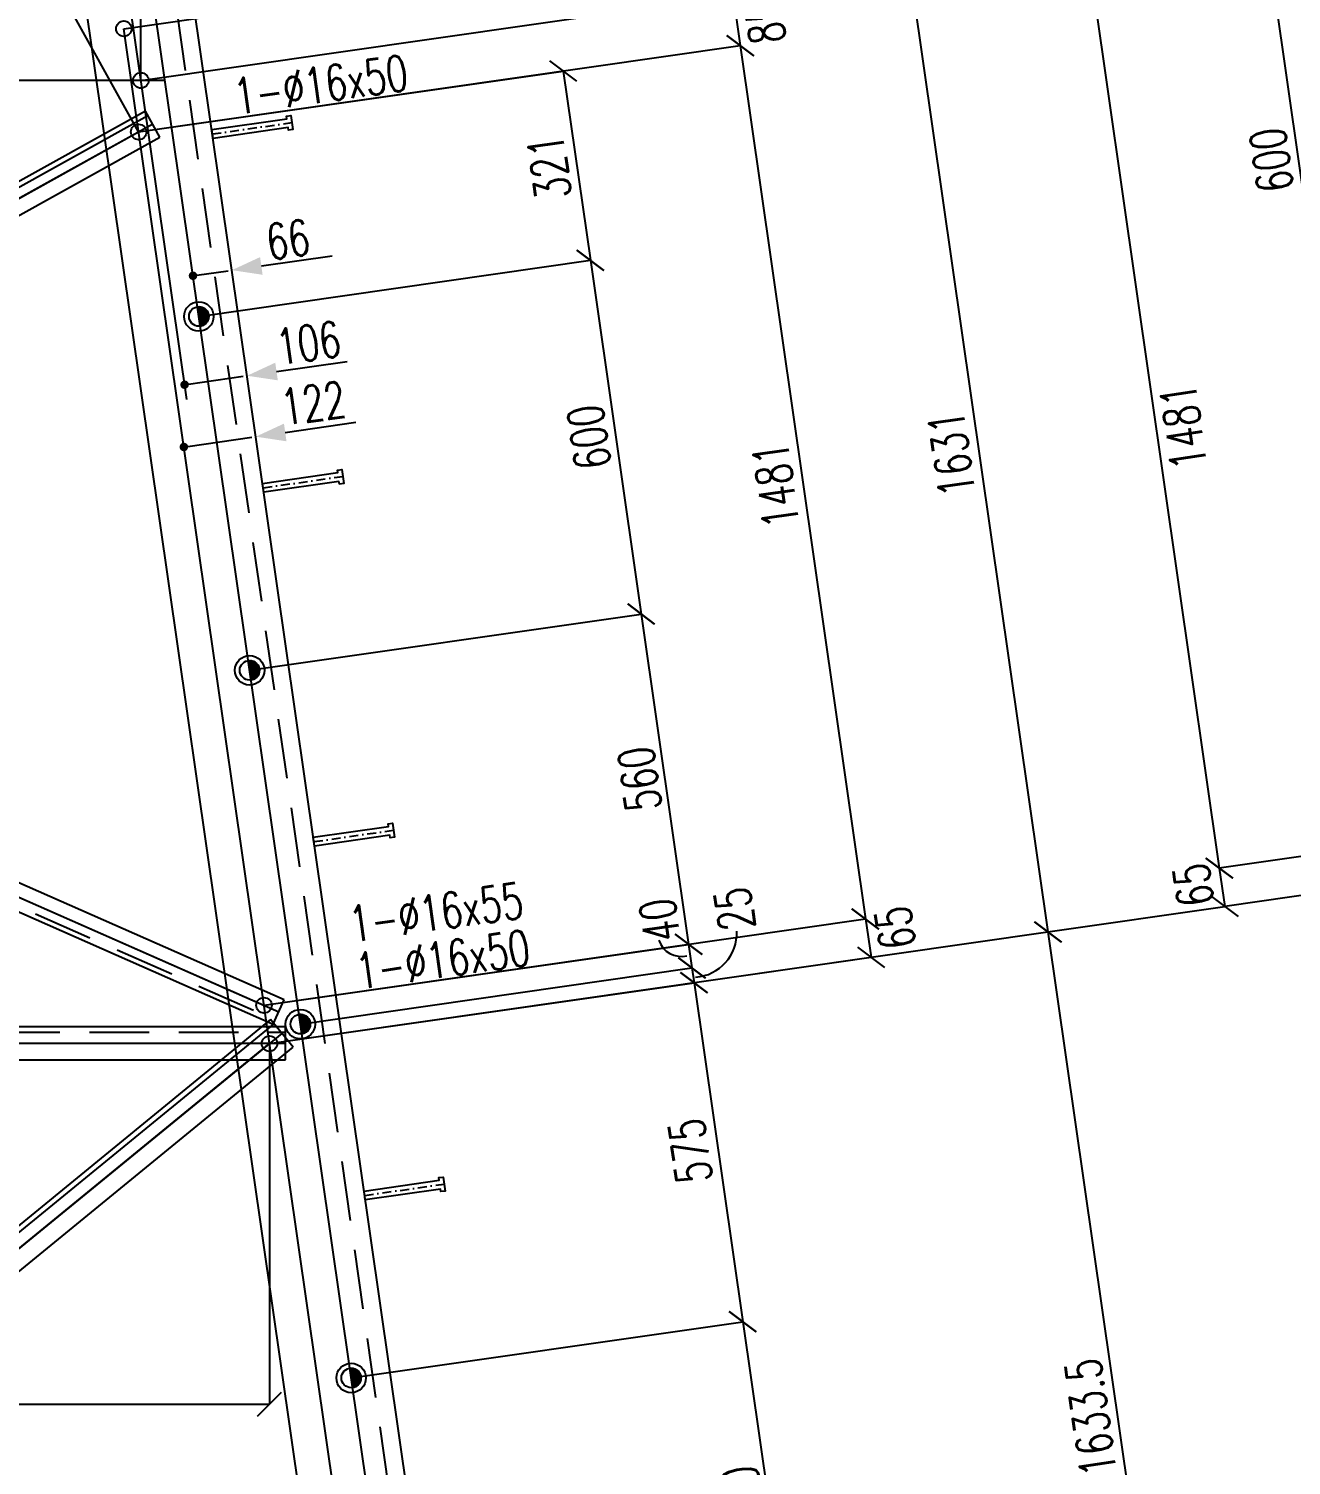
# Model space of a CAD drawing. Extents: x 125938 to 142158, y -59241 to -47761.
# Drawn here: x 133674 to 135794, y -51596 to -49185 of the extents above; entities that cross this region are included whole.
import ezdxf

# ---------------------------------------------------------------- set-up
doc = ezdxf.new("R2010")
doc.units = 0
doc.header["$LTSCALE"] = 200
doc.header["$MEASUREMENT"] = 0
doc.linetypes.add('DASHDOT', pattern=[1, 0.5, -0.25, 0, -0.25])
doc.linetypes.add('DASHED', pattern=[0.75, 0.5, -0.25])
doc.layers.get('0').update_dxf_attribs({"linetype": 'CONTINUOUS'})
doc.layers.get('DEFPOINTS').update_dxf_attribs({"linetype": 'CONTINUOUS'})
for name, color, linetype in [('ASSI', 3, 'CONTINUOUS'), ('Echelon', 3, 'CONTINUOUS'), ('FORI', 2, 'CONTINUOUS'), ('LINEA_ANG', 2, 'CONTINUOUS'), ('LS', 7, 'CONTINUOUS'), ('MZ', 6, 'DASHDOT'), ('QT_MAL', 7, 'CONTINUOUS'), ('QT_MPR', 7, 'CONTINUOUS'), ('QT_MSP', 7, 'CONTINUOUS'), ('TRAT-Y', 7, 'DASHED')]:
    doc.layers.add(name, color=color, linetype=linetype)
doc.styles.add('QUOTE', font='ROMANS8.SHX', dxfattribs={"width": 0.7})
doc.styles.add('RS', font='ROMANS8.shx', dxfattribs={"width": 0.7})
doc.styles.get("Standard").update_dxf_attribs({"font": 'ROMANS8.SHX', "width": 0.7})
doc.dimstyles.new('FRECCE1', dxfattribs={"dimtxt": 60, "dimasz": 6.66, "dimexe": 0, "dimexo": 0, "dimgap": 1, "dimtad": 1, "dimdec": 0, "dimzin": 0, "dimdsep": 46, "dimtxsty": 'RS', "dimblk1": 'QUOTP', "dimblk2": 'QUOTF', "dimsah": 1, "dimcen": 0, "dimclrd": 2, "dimclre": 2, "dimclrt": 7, "dimadec": 0, "dimazin": 0, "dimtfac": 1, "dimtdec": 0, "dimtix": 1, "dimtmove": 2, "dimatfit": 3, "dimldrblk": 'QUOTP', "dimfxl": 1, "dimtolj": 1, "dimtzin": 0, "dimarcsym": 0})
doc.dimstyles.new('TRATTO_20', dxfattribs={"dimscale": 0, "dimtxt": 60, "dimasz": 40, "dimexe": 0, "dimexo": 0, "dimgap": 10, "dimtad": 1, "dimrnd": 0.5, "dimdsep": 46, "dimtxsty": 'RS', "dimblk1": 'OBLIQUE', "dimblk2": 'OBLIQUE', "dimsah": 1, "dimcen": 0.09, "dimclrd": 2, "dimclre": 2, "dimclrt": 7, "dimadec": 0, "dimazin": 0, "dimtfac": 1, "dimtix": 1, "dimtmove": 2, "dimatfit": 3, "dimfxl": 1, "dimtolj": 1, "dimtzin": 0, "dimarcsym": 0})

# ---------------------------------------------------------------- blocks, each defined once
blk = doc.blocks.new('16')
blk.add_circle((0, 0), 1)
blk = doc.blocks.new('ASSE98')
blk.add_line((0, 0), (1, 0))
at = {"color": 7, "style": 'QUOTE', "width": 0.5, "flags": 1}
for tag, p in [('TI', (1.38308, 6.82731)), ('DI_S', (1.38308, 6.42178)), ('D_S', (1.38308, 6.02092)), ('E_S', (1.38308, 5.68065)), ('NFORI', (1.36454, 5.29792)), ('ALAR', (1.36349, 4.93246)), ('FAM', (1.3775, 4.54645)), ('ALA', (1.38308, 4.19257)), ('DISP2', (1.38308, 3.84971)), ('DISP1', (1.38308, 3.50686)), ('PINZAF', (1.38308, 3.164)), ('PINZAI', (1.38308, 2.82114)), ('TRP', (1.38308, 2.47829)), ('NP', (1.38308, 2.13543)), ('SV', (1.38308, 1.79257)), ('PESO', (1.38308, 1.44971)), ('QUA', (1.38308, 1.10686)), ('LUN', (1.38308, 0.764)), ('PROF', (1.38308, 0.42114)), ('POS', (1.38308, 0.07829))]:
    blk.add_attdef(tag, p, '', height=0.2, dxfattribs=at)
at = {"color": 7, "flags": 1}
for tag, p in [('LAV1', (3.07431, 6.82847)), ('LAV2', (3.07431, 6.49513)), ('LAV3', (3.07431, 6.1618)), ('LAV4', (3.07431, 5.82847)), ('LAV5', (3.07431, 5.49513)), ('LAV6', (3.07431, 5.1618)), ('LAV7', (3.07431, 4.82847)), ('LAV8', (3.07431, 4.49513)), ('LAV9', (3.07431, 4.1618)), ('LAV10', (3.07431, 3.82847))]:
    blk.add_attdef(tag, p, '', height=0.2, dxfattribs=at)
blk = doc.blocks.new('_OBLIQUE')
at = {"color": 0, "linetype": 'ByBlock'}
blk.add_line((-0.5, -0.5), (0.5, 0.5), dxfattribs=at)
blk = doc.blocks.new('*D33')
at = {"layer": 'DEFPOINTS', "color": 0, "transparency": 16777216}
for p in [(133862.6, -49271.5), (135385, -50700.8), (134078.4, -50888.3)]:
    blk.add_point(p, dxfattribs=at)
at = {"layer": 'QT_MPR', "color": 2, "lineweight": -2, "transparency": 16777216}
for p, q in [((133862.6, -49271.5), (135153.3, -49086.3)), ((135153.3, -49086.3), (135385, -50700.8)), ((134078.4, -50888.3), (135385, -50700.8))]:
    blk.add_line(p, q, dxfattribs=at)
at = {"layer": 'QT_MPR', "color": 2, "lineweight": -2, "transparency": 16777216, "xscale": 40, "yscale": 40, "zscale": 40}
for p, rotation in [((135153.3, -49086.3), 98.1661567056759), ((135385, -50700.8), 278.1661567056759)]:
    blk.add_blockref('_OBLIQUE', p, dxfattribs=dict(at, rotation=rotation))
at = {"layer": 'QT_MPR', "color": 7, "transparency": 16777216, "insert": (135223.3, -49898.5), "char_height": 60, "attachment_point": 5, "rotation": 98.1662, "style": 'RS'}
blk.add_mtext('\\A1;1631', dxfattribs=at)
blk = doc.blocks.new('*D32')
at = {"layer": 'DEFPOINTS', "color": 0, "transparency": 16777216}
for p in [(134078.4, -50888.3), (135617, -52317.5), (134310.4, -52505)]:
    blk.add_point(p, dxfattribs=at)
at = {"layer": 'QT_MPR', "color": 2, "lineweight": -2, "transparency": 16777216}
for p, q in [((134078.4, -50888.3), (135385, -50700.8)), ((135385, -50700.8), (135617, -52317.5)), ((134310.4, -52505), (135617, -52317.5))]:
    blk.add_line(p, q, dxfattribs=at)
at = {"layer": 'QT_MPR', "color": 2, "lineweight": -2, "transparency": 16777216, "xscale": 40, "yscale": 40, "zscale": 40}
for p, rotation in [((135385, -50700.8), 98.1661567056759), ((135617, -52317.5), 278.1661567056759)]:
    blk.add_blockref('_OBLIQUE', p, dxfattribs=dict(at, rotation=rotation))
at = {"layer": 'QT_MPR', "color": 7, "transparency": 16777216, "insert": (135456.8, -51515.9), "char_height": 60, "attachment_point": 5, "rotation": 98.1662, "style": 'RS'}
blk.add_mtext('\\A1;1633.5', dxfattribs=at)
blk = doc.blocks.new('*D31')
at = {"layer": 'DEFPOINTS', "color": 0, "transparency": 16777216}
for p in [(133858.8, -49358), (135078.8, -50679), (134069.2, -50823.9)]:
    blk.add_point(p, dxfattribs=at)
at = {"layer": 'QT_MPR', "color": 2, "lineweight": -2, "transparency": 16777216}
for p, q in [((133858.8, -49358), (134868.5, -49213.1)), ((134868.5, -49213.1), (135078.8, -50679)), ((134069.2, -50823.9), (135078.8, -50679))]:
    blk.add_line(p, q, dxfattribs=at)
at = {"layer": 'QT_MPR', "color": 2, "lineweight": -2, "transparency": 16777216, "xscale": 40, "yscale": 40, "zscale": 40}
for p, rotation in [((134868.5, -49213.1), 98.1661567056759), ((135078.8, -50679), 278.1661567056759)]:
    blk.add_blockref('_OBLIQUE', p, dxfattribs=dict(at, rotation=rotation))
at = {"layer": 'QT_MPR', "color": 7, "transparency": 16777216, "insert": (134928.2, -49951), "char_height": 60, "attachment_point": 5, "rotation": 98.1662, "style": 'RS'}
blk.add_mtext('\\A1;1481', dxfattribs=at)
blk = doc.blocks.new('*D30')
at = {"layer": 'DEFPOINTS', "color": 0, "transparency": 16777216}
for p in [(135088.1, -50743.4), (134069.2, -50823.9), (134078.4, -50888.3)]:
    blk.add_point(p, dxfattribs=at)
at = {"layer": 'QT_MPR', "color": 2, "lineweight": -2, "transparency": 16777216}
for p, q in [((134069.2, -50823.9), (135078.8, -50679)), ((135078.8, -50679), (135088.1, -50743.4)), ((134078.4, -50888.3), (135088.1, -50743.4))]:
    blk.add_line(p, q, dxfattribs=at)
at = {"layer": 'QT_MPR', "color": 2, "lineweight": -2, "transparency": 16777216, "xscale": 40, "yscale": 40, "zscale": 40}
for p, rotation in [((135078.8, -50679), 98.1661567056759), ((135088.1, -50743.4), 278.1661567056759)]:
    blk.add_blockref('_OBLIQUE', p, dxfattribs=dict(at, rotation=rotation))
at = {"layer": 'QT_MPR', "color": 7, "transparency": 16777216, "insert": (135128.6, -50693.9), "char_height": 60, "attachment_point": 5, "rotation": 98.1662, "style": 'RS'}
blk.add_mtext('\\A1;65', dxfattribs=at)
blk = doc.blocks.new('*D26')
at = {"layer": 'DEFPOINTS', "color": 0, "transparency": 16777216}
for p in [(134856.4, -49128.9), (133833.9, -49184.7), (133862.6, -49271.5)]:
    blk.add_point(p, dxfattribs=at)
at = {"layer": 'QT_MPR', "color": 2, "lineweight": -2, "transparency": 16777216}
for p, q in [((133833.9, -49184.7), (134843.6, -49039.8)), ((134843.6, -49039.8), (134843.8, -49041.3)), ((133862.6, -49271.5), (134856.4, -49128.9)), ((134856.4, -49128.9), (134856.3, -49128.4))]:
    blk.add_line(p, q, dxfattribs=at)
at = {"layer": 'QT_MPR', "color": 2, "lineweight": -2, "transparency": 16777216, "xscale": 40, "yscale": 40, "zscale": 40}
for p, rotation in [((134843.6, -49039.8), 98.16615670567533), ((134856.4, -49128.9), 278.1661567056753)]:
    blk.add_blockref('_OBLIQUE', p, dxfattribs=dict(at, rotation=rotation))
at = {"layer": 'QT_MPR', "color": 7, "transparency": 16777216, "insert": (134810.6, -49090.6), "char_height": 60, "attachment_point": 5, "rotation": 98.1662, "style": 'RS'}
blk.add_mtext('\\A1;90', dxfattribs=at)
blk = doc.blocks.new('*D27')
at = {"layer": 'DEFPOINTS', "color": 0, "transparency": 16777216}
for p in [(135074.5, -48536.7), (133886.6, -48707.2), (133862.6, -49271.5)]:
    blk.add_point(p, dxfattribs=at)
at = {"layer": 'LS', "color": 2, "lineweight": -2, "transparency": 16777216}
for p, q in [((133886.6, -48707.2), (135074.5, -48536.7)), ((135153.3, -49086.3), (135074.5, -48536.7)), ((133862.6, -49271.5), (135153.3, -49086.3))]:
    blk.add_line(p, q, dxfattribs=at)
at = {"layer": 'LS', "color": 2, "lineweight": -2, "transparency": 16777216, "xscale": 40, "yscale": 40, "zscale": 40}
for p, rotation in [((135074.5, -48536.7), 98.16615670567533), ((135153.3, -49086.3), 278.1661567056753)]:
    blk.add_blockref('_OBLIQUE', p, dxfattribs=dict(at, rotation=rotation))
at = {"layer": 'LS', "color": 7, "transparency": 16777216, "insert": (135066.7, -48820.9), "char_height": 60, "attachment_point": 5, "rotation": 98.1662, "style": 'RS'}
blk.add_mtext('\\A1;555', dxfattribs=at)
blk = doc.blocks.new('*D20')
at = {"layer": 'DEFPOINTS', "color": 0, "transparency": 16777216}
for p in [(134868.5, -49213.1), (133862.6, -49271.5), (133858.8, -49358)]:
    blk.add_point(p, dxfattribs=at)
at = {"layer": 'QT_MPR', "color": 2, "lineweight": -2, "transparency": 16777216}
for p, q in [((133862.6, -49271.5), (134856.4, -49128.9)), ((134856.4, -49128.9), (134868.5, -49213.1)), ((133858.8, -49358), (134868.5, -49213.1))]:
    blk.add_line(p, q, dxfattribs=at)
at = {"layer": 'QT_MPR', "color": 2, "lineweight": -2, "transparency": 16777216, "xscale": 40, "yscale": 40, "zscale": 40}
for p, rotation in [((134856.4, -49128.9), 98.16615670567533), ((134868.5, -49213.1), 278.1661567056753)]:
    blk.add_blockref('_OBLIQUE', p, dxfattribs=dict(at, rotation=rotation))
at = {"layer": 'QT_MPR', "color": 7, "transparency": 16777216, "insert": (134910.4, -49174), "char_height": 60, "attachment_point": 5, "rotation": 98.1662, "style": 'RS'}
blk.add_mtext('\\A1;85', dxfattribs=at)
blk = doc.blocks.new('*D42')
at = {"layer": 'DEFPOINTS', "color": 0, "transparency": 16777216}
for p in [(136472, -48983), (136682.4, -50448.9), (135672.7, -50593.8)]:
    blk.add_point(p, dxfattribs=at)
at = {"layer": 'QT_MPR', "color": 2, "lineweight": -2, "transparency": 16777216}
for p, q in [((136472, -48983), (135462.4, -49127.8)), ((135462.4, -49127.8), (135672.7, -50593.8)), ((136682.4, -50448.9), (135672.7, -50593.8))]:
    blk.add_line(p, q, dxfattribs=at)
at = {"layer": 'QT_MPR', "color": 2, "lineweight": -2, "transparency": 16777216, "xscale": 40, "yscale": 40, "zscale": 40}
for p, rotation in [((135462.4, -49127.8), 98.1661567056759), ((135672.7, -50593.8), 278.1661567056759)]:
    blk.add_blockref('_OBLIQUE', p, dxfattribs=dict(at, rotation=rotation))
at = {"layer": 'QT_MPR', "color": 7, "transparency": 16777216, "insert": (135612.5, -49852.8), "char_height": 60, "attachment_point": 5, "rotation": 98.1662, "style": 'RS'}
blk.add_mtext('\\A1;1481', dxfattribs=at)
blk = doc.blocks.new('*D43')
at = {"layer": 'DEFPOINTS', "color": 0, "transparency": 16777216}
for p in [(136682.4, -50448.9), (136691.6, -50513.3), (135682, -50658.2)]:
    blk.add_point(p, dxfattribs=at)
at = {"layer": 'QT_MPR', "color": 2, "lineweight": -2, "transparency": 16777216}
for p, q in [((136682.4, -50448.9), (135672.7, -50593.8)), ((136691.6, -50513.3), (135682, -50658.2)), ((135672.7, -50593.8), (135682, -50658.2))]:
    blk.add_line(p, q, dxfattribs=at)
at = {"layer": 'QT_MPR', "color": 2, "lineweight": -2, "transparency": 16777216, "xscale": 40, "yscale": 40, "zscale": 40}
for p, rotation in [((135672.7, -50593.8), 98.1661567056759), ((135682, -50658.2), 278.1661567056759)]:
    blk.add_blockref('_OBLIQUE', p, dxfattribs=dict(at, rotation=rotation))
at = {"layer": 'QT_MPR', "color": 7, "transparency": 16777216, "insert": (135629.1, -50622.1), "char_height": 60, "attachment_point": 5, "rotation": 98.1662, "style": 'RS'}
blk.add_mtext('\\A1;65', dxfattribs=at)
blk = doc.blocks.new('QUOTP')
at = {"layer": 'ASSI', "color": 2}
blk.add_lwpolyline([(-0.53, 0, 1.07, 1.07, 1), (0.53, 0, 1.07, 1.07, 1)], format="xyseb", close=True, dxfattribs=at)
blk = doc.blocks.new('QUOTF')
at = {"layer": 'LS', "color": 2}
blk.add_line((7.5, 0), (25.5, 0), dxfattribs=at)
blk.add_solid([(7.5, 2.25), (0, 0), (7.5, -2.25)], dxfattribs=at)
blk = doc.blocks.new('*D154')
at = {"layer": 'DEFPOINTS', "color": 0, "transparency": 16777216}
for p in [(133950, -49599.4), (134015.3, -49590), (134015.3, -49590)]:
    blk.add_point(p, dxfattribs=at)
at = {"layer": 'QT_MAL', "color": 2, "lineweight": -2, "transparency": 16777216}
blk.add_line((133956.6, -49598.4), (134008.8, -49590.9), dxfattribs=at)
at = {"layer": 'QT_MAL', "color": 2, "lineweight": -2, "transparency": 16777216, "xscale": 6.66, "yscale": 6.66, "zscale": 6.66}
for name, p, rotation in [('QUOTF', (134015.3, -49590), 8.166156705674926), ('QUOTP', (133950, -49599.4), 188.1661567056749)]:
    blk.add_blockref(name, p, dxfattribs=dict(at, rotation=rotation))
at = {"layer": 'QT_MAL', "color": 7, "transparency": 16777216, "insert": (134109.4, -49538.7), "char_height": 60, "attachment_point": 5, "rotation": 8.1662, "style": 'RS'}
blk.add_mtext('\\A1;66', dxfattribs=at)
blk = doc.blocks.new('*D155')
at = {"layer": 'DEFPOINTS', "color": 0, "transparency": 16777216}
for p in [(134040.8, -49767.2), (134040.8, -49767.2), (133935.9, -49782.3)]:
    blk.add_point(p, dxfattribs=at)
at = {"layer": 'QT_MAL', "color": 2, "lineweight": -2, "transparency": 16777216}
for p, q in [((133942.4, -49781.3), (134034.2, -49768.2)), ((134040.8, -49767.2), (134040.8, -49767.2)), ((133935.9, -49782.3), (133935.9, -49782.3))]:
    blk.add_line(p, q, dxfattribs=at)
at = {"layer": 'QT_MAL', "color": 2, "lineweight": -2, "transparency": 16777216, "xscale": 6.66, "yscale": 6.66, "zscale": 6.66}
for name, p, rotation in [('QUOTF', (134040.8, -49767.2), 8.166156705674926), ('QUOTP', (133935.9, -49782.3), 188.1661567056749)]:
    blk.add_blockref(name, p, dxfattribs=dict(at, rotation=rotation))
at = {"layer": 'QT_MAL', "color": 7, "transparency": 16777216, "insert": (134143.7, -49712.2), "char_height": 60, "attachment_point": 5, "rotation": 8.1662, "style": 'RS'}
blk.add_mtext('\\A1;106', dxfattribs=at)
blk = doc.blocks.new('*D156')
at = {"layer": 'DEFPOINTS', "color": 0, "transparency": 16777216}
for p in [(133934.7, -49886.8), (134055.4, -49869.5), (134055.4, -49869.5)]:
    blk.add_point(p, dxfattribs=at)
at = {"layer": 'QT_MAL', "color": 2, "lineweight": -2, "transparency": 16777216}
blk.add_line((133941.3, -49885.8), (134048.9, -49870.4), dxfattribs=at)
at = {"layer": 'QT_MAL', "color": 2, "lineweight": -2, "transparency": 16777216, "xscale": 6.66, "yscale": 6.66, "zscale": 6.66}
for name, p, rotation in [('QUOTF', (134055.4, -49869.5), 8.166156705674926), ('QUOTP', (133934.7, -49886.8), 188.1661567056749)]:
    blk.add_blockref(name, p, dxfattribs=dict(at, rotation=rotation))
at = {"layer": 'QT_MAL', "color": 7, "transparency": 16777216, "insert": (134151.7, -49813.2), "char_height": 60, "attachment_point": 5, "rotation": 8.1662, "style": 'RS'}
blk.add_mtext('\\A1;122', dxfattribs=at)
blk = doc.blocks.new('*D50')
at = {"layer": 'DEFPOINTS', "color": 0, "transparency": 16777216}
for p in [(132590.8, -50888.3), (134078.4, -50888.3), (134078.4, -51493.4)]:
    blk.add_point(p, dxfattribs=at)
at = {"layer": 'QT_MPR', "color": 2, "lineweight": -2, "transparency": 16777216}
for p, q in [((132590.8, -50888.3), (132590.8, -51493.4)), ((134078.4, -50888.3), (134078.4, -51493.4)), ((132590.8, -51493.4), (134078.4, -51493.4))]:
    blk.add_line(p, q, dxfattribs=at)
at = {"layer": 'QT_MPR', "color": 2, "lineweight": -2, "transparency": 16777216, "xscale": 40, "yscale": 40, "zscale": 40}
for p, rotation in [((132590.8, -51493.4), 179.9999999999997), ((134078.4, -51493.4), 359.9999999999997)]:
    blk.add_blockref('_OBLIQUE', p, dxfattribs=dict(at, rotation=rotation))
at = {"layer": 'QT_MPR', "color": 7, "transparency": 16777216, "insert": (133107.6, -51435.3), "char_height": 60, "attachment_point": 5, "style": 'RS'}
blk.add_mtext('\\A1;1487.5', dxfattribs=at)
blk = doc.blocks.new('*D48')
at = {"layer": 'DEFPOINTS', "color": 0, "transparency": 16777216}
for p in [(133603.5, -48898.2), (133858.8, -49358), (132481, -50123.1)]:
    blk.add_point(p, dxfattribs=at)
at = {"layer": 'QT_MPR', "color": 2, "lineweight": -2, "transparency": 16777216}
for p, q in [((132225.6, -49663.3), (133603.5, -48898.2)), ((133858.8, -49358), (133603.5, -48898.2)), ((132481, -50123.1), (132225.6, -49663.3))]:
    blk.add_line(p, q, dxfattribs=at)
at = {"layer": 'QT_MPR', "color": 2, "lineweight": -2, "transparency": 16777216, "xscale": 40, "yscale": 40, "zscale": 40}
for p, rotation in [((133603.5, -48898.2), 29.04492998516908), ((132225.6, -49663.3), 209.044929985169)]:
    blk.add_blockref('_OBLIQUE', p, dxfattribs=dict(at, rotation=rotation))
at = {"layer": 'QT_MPR', "color": 7, "transparency": 16777216, "insert": (133096.5, -49121.3), "char_height": 60, "attachment_point": 5, "rotation": 29.0449, "style": 'RS'}
blk.add_mtext('\\A1;1576', dxfattribs=at)
blk = doc.blocks.new('*D63')
at = {"layer": 'DEFPOINTS', "color": 0, "transparency": 16777216}
for p in [(130075, -48573.4), (133862.6, -48573.4), (133862.6, -49271.5)]:
    blk.add_point(p, dxfattribs=at)
at = {"layer": 'QT_MPR', "color": 2, "lineweight": -2, "transparency": 16777216}
for p in [(130075, -48573.4), (133862.6, -49271.5)]:
    blk.add_line(p, (133862.6, -48573.4), dxfattribs=at)
at = {"layer": 'QT_MPR', "color": 2, "lineweight": -2, "transparency": 16777216, "xscale": 40, "yscale": 40, "zscale": 40, "rotation": 180}
blk.add_blockref('_OBLIQUE', (130075, -48573.4), dxfattribs=at)
at = {"layer": 'QT_MPR', "color": 2, "lineweight": -2, "transparency": 16777216, "xscale": 40, "yscale": 40, "zscale": 40}
blk.add_blockref('_OBLIQUE', (133862.6, -48573.4), dxfattribs=at)
at = {"layer": 'QT_MPR', "color": 7, "transparency": 16777216, "insert": (131968.8, -48533.4), "char_height": 60, "attachment_point": 5, "style": 'RS'}
blk.add_mtext('\\A1;3787.5', dxfattribs=at)
blk = doc.blocks.new('*D65')
at = {"layer": 'DEFPOINTS', "color": 0, "transparency": 16777216}
for p in [(136865.1, -49271.5), (138158.2, -49271.5), (135063, -57355.2)]:
    blk.add_point(p, dxfattribs=at)
at = {"layer": 'LS', "color": 2, "lineweight": -2, "transparency": 16777216}
for p, q in [((136865.1, -49271.5), (138158.2, -49271.5)), ((138158.2, -57355.2), (138158.2, -49271.5)), ((135063, -57355.2), (138158.2, -57355.2))]:
    blk.add_line(p, q, dxfattribs=at)
at = {"layer": 'LS', "color": 2, "lineweight": -2, "transparency": 16777216, "xscale": 40, "yscale": 40, "zscale": 40}
for p, rotation in [((138158.2, -49271.5), 90), ((138158.2, -57355.2), 270)]:
    blk.add_blockref('_OBLIQUE', p, dxfattribs=dict(at, rotation=rotation))
at = {"layer": 'LS', "color": 7, "transparency": 16777216, "insert": (138118.2, -53313.4), "char_height": 60, "attachment_point": 5, "rotation": 90, "style": 'RS'}
blk.add_mtext('\\A1;8000', dxfattribs=at)
blk = doc.blocks.new('bull')
at = {"style": 'RS', "width": 0.7, "flags": 1}
for tag, p in [('NN', (-12.25, 0)), ('DIAMETRO', (0, -4.86)), ('SERRAGGIO', (0, -9.71)), ('LUNGHEZZA', (0, -14.57)), ('NB', (0, -19.43)), ('TIPO', (0, -24.12)), ('EL', (-0.14, -29))]:
    blk.add_attdef(tag, p, '', height=3, dxfattribs=at)
at = {"style": 'RS', "width": 0.7}
blk.add_attdef('BULLONE', (0, 0), '', height=3, dxfattribs=at)
blk = doc.blocks.new('P20')
at = {"color": 0}
for p, q in [((0, 0.98), (0.02, 1)), ((0, 0.94), (0.06, 1)), ((1, -0.01), (0, 0.99)), ((0, 0.89), (0.1, 0.99)), ((0, 0.85), (0.14, 0.99)), ((0, 0.8), (0.18, 0.98)), ((0, 0.76), (0.22, 0.98)), ((0, 0.71), (0.25, 0.97)), ((0, 0.67), (0.29, 0.96)), ((1, -0.05), (0, 0.95)), ((0, 0.62), (0.32, 0.95)), ((0, 0.58), (0.36, 0.93)), ((0, 0.53), (0.39, 0.92)), ((0, 0.49), (0.42, 0.91)), ((1, -0.09), (0, 0.9)), ((0, 0.44), (0.45, 0.89)), ((0, 0.4), (0.48, 0.88)), ((0.99, -0.13), (0, 0.86)), ((0, 0.35), (0.51, 0.86)), ((0, 0.31), (0.54, 0.84)), ((0, 0.26), (0.56, 0.83)), ((0.99, -0.17), (0, 0.81)), ((0, 0.22), (0.59, 0.81)), ((0, 0.17), (0.61, 0.79)), ((0.98, -0.21), (0, 0.77)), ((0, 0.13), (0.64, 0.77)), ((0, 0.08), (0.66, 0.75)), ((0, 0.04), (0.69, 0.73)), ((0.97, -0.25), (0, 0.72)), ((0, -0.01), (0.71, 0.7)), ((0.96, -0.28), (0, 0.68)), ((0, -0.05), (0.73, 0.68)), ((0, -0.1), (0.75, 0.66)), ((0.95, -0.32), (0, 0.63)), ((0, -0.14), (0.77, 0.63)), ((0, -0.19), (0.79, 0.61)), ((0.94, -0.35), (0, 0.59)), ((0, -0.23), (0.81, 0.58)), ((0, -0.28), (0.83, 0.56)), ((0.92, -0.38), (0, 0.54)), ((0, -0.32), (0.85, 0.53)), ((0.91, -0.41), (0, 0.5)), ((0, -0.36), (0.87, 0.5)), ((0, -0.41), (0.88, 0.47)), ((0.9, -0.44), (0, 0.45)), ((0, -0.45), (0.9, 0.44)), ((0.88, -0.47), (0, 0.41)), ((0, -0.5), (0.91, 0.41)), ((0, -0.54), (0.92, 0.38)), ((0.87, -0.5), (0, 0.36)), ((0, -0.59), (0.94, 0.35)), ((0.85, -0.53), (0, 0.32)), ((0, -0.63), (0.95, 0.31)), ((0, -0.68), (0.96, 0.28)), ((0.83, -0.56), (0, 0.27)), ((0, -0.72), (0.97, 0.25)), ((0.81, -0.58), (0, 0.23)), ((0, -0.77), (0.98, 0.21)), ((0.79, -0.61), (0, 0.18)), ((0, -0.81), (0.99, 0.17)), ((0.77, -0.63), (0, 0.14)), ((0, -0.86), (0.99, 0.13)), ((0.75, -0.66), (0, 0.09)), ((0, -0.9), (1, 0.09)), ((0.73, -0.68), (0, 0.05)), ((0, -0.95), (1, 0.05)), ((0.71, -0.7), (0, 0.01)), ((0, -0.99), (1, 0.01)), ((1, 0.04), (0.04, 1)), ((1, 0.09), (0.09, 1)), ((0.99, 0.14), (0.14, 0.99)), ((0.98, 0.19), (0.19, 0.98)), ((0.97, 0.25), (0.25, 0.97)), ((0.95, 0.31), (0.31, 0.95)), ((0.92, 0.38), (0.38, 0.92)), ((0.88, 0.47), (0.47, 0.88)), ((0.81, 0.59), (0.59, 0.81)), ((0.69, -0.73), (0, -0.04)), ((0.66, -0.75), (0, -0.08)), ((0.64, -0.77), (0, -0.13)), ((0.61, -0.79), (0, -0.17)), ((0.59, -0.81), (0, -0.22)), ((0.56, -0.83), (0, -0.26)), ((0.54, -0.84), (0, -0.31)), ((0.51, -0.86), (0, -0.35)), ((0.48, -0.88), (0, -0.4)), ((0.45, -0.89), (0, -0.44)), ((0.42, -0.91), (0, -0.49)), ((0.39, -0.92), (0, -0.53)), ((0.36, -0.93), (0, -0.58)), ((0.32, -0.95), (0, -0.62)), ((0.29, -0.96), (0, -0.67)), ((0.25, -0.97), (0, -0.71)), ((0.22, -0.98), (0, -0.76)), ((0.18, -0.98), (0, -0.8)), ((0.14, -0.99), (0, -0.85)), ((0.1, -0.99), (0, -0.89)), ((0.04, -1), (1, -0.04)), ((0.09, -1), (1, -0.09)), ((0.14, -0.99), (0.99, -0.14)), ((0.19, -0.98), (0.98, -0.19)), ((0.25, -0.97), (0.97, -0.25)), ((0.31, -0.95), (0.95, -0.31)), ((0.38, -0.92), (0.92, -0.38)), ((0.47, -0.88), (0.88, -0.47)), ((0.59, -0.81), (0.81, -0.59))]:
    blk.add_line(p, q, dxfattribs=at)
for radius in [1.5, 1]:
    blk.add_circle((0, 0), radius)
blk = doc.blocks.new('A$C6E393FD9')
at = {"layer": 'Echelon'}
blk.add_lwpolyline([(2.5, 0), (0, 19.8), (168.6, 41.4), (167.9, 47.2), (177.8, 48.5), (181.8, 17.1), (171.9, 15.8), (171.2, 21.6), (2.5, 0)], close=True, dxfattribs=at)
at = {"layer": 'MZ', "ltscale": 0.2}
blk.add_line((1.3, 9.9), (179.8, 32.8), dxfattribs=at)
blk = doc.blocks.new('*D119')
at = {"layer": 'DEFPOINTS', "color": 0, "transparency": 16777216}
for p in [(133858.8, -49358), (134617.1, -49573.4), (133959.8, -49667.7)]:
    blk.add_point(p, dxfattribs=at)
at = {"layer": 'QT_MSP', "color": 2, "lineweight": -2, "transparency": 16777216}
for p, q in [((133858.8, -49358), (134571.5, -49255.7)), ((134571.5, -49255.7), (134617.1, -49573.4)), ((133959.8, -49667.7), (134617.1, -49573.4))]:
    blk.add_line(p, q, dxfattribs=at)
at = {"layer": 'QT_MSP', "color": 2, "lineweight": -2, "transparency": 16777216, "xscale": 40, "yscale": 40, "zscale": 40}
for p, rotation in [((134571.5, -49255.7), 98.1661567056759), ((134617.1, -49573.4), 278.1661567056759)]:
    blk.add_blockref('_OBLIQUE', p, dxfattribs=dict(at, rotation=rotation))
at = {"layer": 'QT_MSP', "color": 7, "transparency": 16777216, "insert": (134548, -49416.7), "char_height": 60, "attachment_point": 5, "rotation": 98.1662, "style": 'RS'}
blk.add_mtext('\\A1;321', dxfattribs=at)
blk = doc.blocks.new('*D118')
at = {"layer": 'DEFPOINTS', "color": 0, "transparency": 16777216}
for p in [(133959.8, -49667.7), (134702.3, -50167.3), (134045.1, -50261.7)]:
    blk.add_point(p, dxfattribs=at)
at = {"layer": 'QT_MSP', "color": 2, "lineweight": -2, "transparency": 16777216}
for p, q in [((133959.8, -49667.7), (134617.1, -49573.4)), ((134617.1, -49573.4), (134702.3, -50167.3)), ((134045.1, -50261.7), (134702.3, -50167.3))]:
    blk.add_line(p, q, dxfattribs=at)
at = {"layer": 'QT_MSP', "color": 2, "lineweight": -2, "transparency": 16777216, "xscale": 40, "yscale": 40, "zscale": 40}
for p, rotation in [((134617.1, -49573.4), 98.1661567056759), ((134702.3, -50167.3), 278.1661567056759)]:
    blk.add_blockref('_OBLIQUE', p, dxfattribs=dict(at, rotation=rotation))
at = {"layer": 'QT_MSP', "color": 7, "transparency": 16777216, "insert": (134614.7, -49870.5), "char_height": 60, "attachment_point": 5, "rotation": 98.1662, "style": 'RS'}
blk.add_mtext('\\A1;600', dxfattribs=at)
blk = doc.blocks.new('*D120')
at = {"layer": 'DEFPOINTS', "color": 0, "transparency": 16777216}
for p in [(134045.1, -50261.7), (134781.9, -50721.7), (134069.2, -50823.9)]:
    blk.add_point(p, dxfattribs=at)
at = {"layer": 'QT_MSP', "color": 2, "lineweight": -2, "transparency": 16777216}
for p, q in [((134045.1, -50261.7), (134702.3, -50167.3)), ((134702.3, -50167.3), (134781.9, -50721.7)), ((134069.2, -50823.9), (134781.9, -50721.7))]:
    blk.add_line(p, q, dxfattribs=at)
at = {"layer": 'QT_MSP', "color": 2, "lineweight": -2, "transparency": 16777216, "xscale": 40, "yscale": 40, "zscale": 40}
for p, rotation in [((134702.3, -50167.3), 98.1661567056759), ((134781.9, -50721.7), 278.1661567056759)]:
    blk.add_blockref('_OBLIQUE', p, dxfattribs=dict(at, rotation=rotation))
at = {"layer": 'QT_MSP', "color": 7, "transparency": 16777216, "insert": (134699.8, -50444.1), "char_height": 60, "attachment_point": 5, "rotation": 98.1662, "style": 'RS'}
blk.add_mtext('\\A1;560', dxfattribs=at)
blk = doc.blocks.new('*D133')
at = {"layer": 'DEFPOINTS', "color": 0, "transparency": 16777216}
for p in [(134787.5, -50761.3), (134069.2, -50823.9), (134130.3, -50855.6)]:
    blk.add_point(p, dxfattribs=at)
at = {"layer": 'QT_MSP', "color": 2, "lineweight": -2, "transparency": 16777216}
for p, q in [((134069.2, -50823.9), (134781.9, -50721.7)), ((134781.9, -50721.7), (134787.5, -50761.3)), ((134130.3, -50855.6), (134787.5, -50761.3))]:
    blk.add_line(p, q, dxfattribs=at)
at = {"layer": 'QT_MSP', "color": 2, "lineweight": -2, "transparency": 16777216, "xscale": 40, "yscale": 40, "zscale": 40}
for p, rotation in [((134781.9, -50721.7), 98.1661567056759), ((134787.5, -50761.3), 278.1661567056759)]:
    blk.add_blockref('_OBLIQUE', p, dxfattribs=dict(at, rotation=rotation))
at = {"layer": 'QT_MSP', "color": 7, "transparency": 16777216, "insert": (134733.2, -50681.1), "char_height": 60, "attachment_point": 5, "rotation": 98.1662, "style": 'RS'}
blk.add_mtext('\\A1;40', dxfattribs=at)
blk = doc.blocks.new('*D132')
at = {"layer": 'DEFPOINTS', "color": 0, "transparency": 16777216}
for p in [(134791.1, -50786), (134130.3, -50855.6), (134078.4, -50888.3)]:
    blk.add_point(p, dxfattribs=at)
at = {"layer": 'QT_MSP', "color": 2, "lineweight": -2, "transparency": 16777216}
for p, q in [((134130.3, -50855.6), (134787.5, -50761.3)), ((134787.5, -50761.3), (134791.1, -50786)), ((134078.4, -50888.3), (134791.1, -50786))]:
    blk.add_line(p, q, dxfattribs=at)
at = {"layer": 'QT_MSP', "color": 2, "lineweight": -2, "transparency": 16777216, "xscale": 40, "yscale": 40, "zscale": 40}
for p, rotation in [((134787.5, -50761.3), 98.1661567056759), ((134791.1, -50786), 278.1661567056759)]:
    blk.add_blockref('_OBLIQUE', p, dxfattribs=dict(at, rotation=rotation))
at = {"layer": 'QT_MSP', "color": 7, "transparency": 16777216, "insert": (134859.1, -50662.2), "char_height": 60, "attachment_point": 5, "rotation": 98.1662, "style": 'RS'}
blk.add_mtext('\\A1;25', dxfattribs=at)
blk = doc.blocks.new('*D131')
at = {"layer": 'DEFPOINTS', "color": 0, "transparency": 16777216}
for p in [(134078.4, -50888.3), (134872.8, -51355.2), (134215.5, -51449.5)]:
    blk.add_point(p, dxfattribs=at)
at = {"layer": 'QT_MSP', "color": 2, "lineweight": -2, "transparency": 16777216}
for p, q in [((134078.4, -50888.3), (134791.1, -50786)), ((134791.1, -50786), (134872.8, -51355.2)), ((134215.5, -51449.5), (134872.8, -51355.2))]:
    blk.add_line(p, q, dxfattribs=at)
at = {"layer": 'QT_MSP', "color": 2, "lineweight": -2, "transparency": 16777216, "xscale": 40, "yscale": 40, "zscale": 40}
for p, rotation in [((134791.1, -50786), 98.1661567056759), ((134872.8, -51355.2), 278.1661567056759)]:
    blk.add_blockref('_OBLIQUE', p, dxfattribs=dict(at, rotation=rotation))
at = {"layer": 'QT_MSP', "color": 7, "transparency": 16777216, "insert": (134784.8, -51068.5), "char_height": 60, "attachment_point": 5, "rotation": 98.1662, "style": 'RS'}
blk.add_mtext('\\A1;575', dxfattribs=at)
blk = doc.blocks.new('*D130')
at = {"layer": 'DEFPOINTS', "color": 0, "transparency": 16777216}
for p in [(134215.5, -51449.5), (134958, -51949.1), (134300.7, -52043.4)]:
    blk.add_point(p, dxfattribs=at)
at = {"layer": 'QT_MSP', "color": 2, "lineweight": -2, "transparency": 16777216}
for p, q in [((134215.5, -51449.5), (134872.8, -51355.2)), ((134872.8, -51355.2), (134958, -51949.1)), ((134300.7, -52043.4), (134958, -51949.1))]:
    blk.add_line(p, q, dxfattribs=at)
at = {"layer": 'QT_MSP', "color": 2, "lineweight": -2, "transparency": 16777216, "xscale": 40, "yscale": 40, "zscale": 40}
for p, rotation in [((134872.8, -51355.2), 98.1661567056759), ((134958, -51949.1), 278.1661567056759)]:
    blk.add_blockref('_OBLIQUE', p, dxfattribs=dict(at, rotation=rotation))
at = {"layer": 'QT_MSP', "color": 7, "transparency": 16777216, "insert": (134874.2, -51651.2), "char_height": 60, "attachment_point": 5, "rotation": 98.1662, "style": 'RS'}
blk.add_mtext('\\A1;600', dxfattribs=at)
blk = doc.blocks.new('*D121')
at = {"layer": 'DEFPOINTS', "color": 0, "transparency": 16777216}
for p in [(136419.6, -49011.7), (136504.8, -49605.6), (135847.5, -49699.9)]:
    blk.add_point(p, dxfattribs=at)
at = {"layer": 'QT_MSP', "color": 2, "lineweight": -2, "transparency": 16777216}
for p, q in [((136419.6, -49011.7), (135762.3, -49106)), ((135762.3, -49106), (135847.5, -49699.9)), ((136504.8, -49605.6), (135847.5, -49699.9))]:
    blk.add_line(p, q, dxfattribs=at)
at = {"layer": 'QT_MSP', "color": 2, "lineweight": -2, "transparency": 16777216, "xscale": 40, "yscale": 40, "zscale": 40}
for p, rotation in [((135762.3, -49106), 98.16615670566891), ((135847.5, -49699.9), 278.1661567056689)]:
    blk.add_blockref('_OBLIQUE', p, dxfattribs=dict(at, rotation=rotation))
at = {"layer": 'QT_MSP', "color": 7, "transparency": 16777216, "insert": (135760.3, -49405.4), "char_height": 60, "attachment_point": 5, "rotation": 98.1662, "style": 'RS'}
blk.add_mtext('\\A1;600', dxfattribs=at)

msp = doc.modelspace()

# ---------------------------------------------------------------- linework, layer by layer
at = {"layer": 'LINEA_ANG'}
for p, q in [((135079.295, -57004.325), (133888.537, -48706.326)), ((133710.363, -48731.894), (134901.12, -57029.893)), ((133870.262, -49322.986), (131067.451, -50879.484)), ((131071.578, -50886.915), (133874.389, -49330.417)), ((133894.537, -49366.698), (133870.262, -49322.986)), ((131091.726, -50923.196), (133894.537, -49366.698)), ((134102.787, -50814.721), (132465.138, -50092.083)), ((132446.971, -50133.253), (134084.62, -50855.891)), ((134084.62, -50855.891), (134102.787, -50814.721)), ((134080.312, -50847.956), (132060.374, -52499.238)), ((132066.07, -52506.206), (134086.008, -50854.924)), ((134118.287, -50894.41), (134080.312, -50847.956)), ((134105.395, -50860.272), (131076.395, -50860.272)), ((134105.395, -50915.272), (134105.395, -50860.272)), ((132098.349, -52545.692), (134118.287, -50894.41)), ((131076.395, -50915.272), (134105.395, -50915.272))]:
    msp.add_line(p, q, dxfattribs=at)
at = {"layer": 'LS', "color": 6}
for p, q in [((133939.423, -49807.18), (133783.748, -48722.331)), ((135155.613, -58000.806), (133823.343, -48716.649)), ((134774.395, -55738.469), (133833.938, -49184.725)), ((133902.969, -49271.539), (133058.829, -49271.539)), ((131103.12, -50888.272), (133858.795, -49357.95)), ((132480.958, -50123.111), (134069.163, -50823.931)), ((134078.395, -50888.272), (131103.12, -50888.272)), ((132100.72, -52505.004), (134078.395, -50888.272))]:
    msp.add_line(p, q, dxfattribs=at)
at = {"layer": 'LS', "color": 2}
msp.add_line((135385.011, -50700.773), (135681.969, -50658.16), dxfattribs=at)
for centre, radius, start, end in [((134789.37, -50703.339), 73.333, 273.324499, 2.951164), ((134770.012, -50701.837), 40.281, 198.89315, 283.039481)]:
    msp.add_arc(centre, radius, start, end, dxfattribs=at)
at = {"layer": 'TRAT-Y'}
for p, q in [((133858.842, -48710.587), (135049.599, -57008.586)), ((132450.402, -50125.477), (134088.051, -50848.115)), ((131076.395, -50869.272), (134105.395, -50869.272))]:
    msp.add_line(p, q, dxfattribs=at)

# ---------------------------------------------------------------- block references
at = {"layer": 'ASSI', "xscale": 8383, "rotation": 98.16615670567589}
msp.add_blockref('ASSE98', (135079.295, -57004.325), dxfattribs=at)
at = {"layer": 'ASSI'}
for p, xscale, zscale, rotation in [((133882.4, -49344.842), 3206, 3206, 209.0449299851691), ((134105.395, -50888.272), 3029, 3029, 179.9999999999997)]:
    msp.add_blockref('ASSE98', p, dxfattribs=dict(at, xscale=xscale, zscale=zscale, rotation=rotation))
ref = msp.add_blockref('ASSE98', (132456.256, -50112.211), dxfattribs=dict(at, xscale=1790, zscale=1790, rotation=336.1897871683518))
ref.add_attrib('PROF', 'L45x4', (132900.562, -50230.725), dxfattribs={"layer": '0', "color": 2, "height": 70, "rotation": 336.189787, "style": 'QUOTE', "width": 0.7})
ref.add_attrib('LUN', '1790', (133362.458, -50434.544), dxfattribs={"layer": '0', "color": 2, "height": 70, "rotation": 336.189787, "style": 'QUOTE', "width": 0.7})
ref.add_attrib('PESO', '1736 C/C T.', (132853.1, -50434.244), dxfattribs={"layer": '0', "color": 2, "height": 70, "rotation": 336.189787, "style": 'QUOTE', "width": 0.7})
ref.add_attrib('SV', 'Lg.', (133221.444, -50372.319), dxfattribs={"layer": '0', "color": 2, "height": 70, "rotation": 336.189787, "style": 'QUOTE', "width": 0.7})
ref = msp.add_blockref('ASSE98', (134099.299, -50871.183), dxfattribs=dict(at, xscale=2609, zscale=2609, rotation=219.2657065363505))
ref.add_attrib('PROF', 'L60x4', (132487.878, -52082.955), dxfattribs={"layer": '0', "color": 2, "height": 70, "rotation": 39.265707, "style": 'QUOTE', "width": 0.7})
ref.add_attrib('LUN', '2609', (132782.29, -51842.276), dxfattribs={"layer": '0', "color": 2, "height": 70, "rotation": 39.265707, "style": 'QUOTE', "width": 0.7})
ref.add_attrib('PESO', '2554.5 C/C T.', (132709.113, -52185.86), dxfattribs={"layer": '0', "color": 2, "height": 70, "rotation": 39.265707, "style": 'QUOTE', "width": 0.7})
ref.add_attrib('SV', 'Lg.', (132683.659, -51922.907), dxfattribs={"layer": '0', "color": 2, "height": 70, "rotation": 39.265707, "style": 'QUOTE', "width": 0.7})
at = {"layer": 'FORI'}
for name, p, xscale, yscale, zscale, rotation in [('16', (133833.938, -49184.725), 13, 13, 13, 0.6750560160000235), ('P20', (133959.824, -49667.741), 16.5, 16.5, 16.5, 7.543052222774039), ('P20', (134045.05, -50261.657), 16.5, 16.5, 16.5, 7.543052222774039), ('P20', (134130.277, -50855.573), 16.5, 16.5, 16.5, 7.543052222774039), ('P20', (134215.503, -51449.489), 16.5, 16.5, 16.5, 7.543052222774039)]:
    msp.add_blockref(name, p, dxfattribs=dict(at, xscale=xscale, yscale=yscale, zscale=zscale, rotation=rotation))
at = {"layer": 'FORI', "xscale": 13, "yscale": 13, "zscale": 13}
for p in [(133862.559, -49271.539), (133858.795, -49357.95), (134069.163, -50823.931), (134078.395, -50888.272)]:
    msp.add_blockref('16', p, dxfattribs=at)
at = {"layer": 'LS', "color": 7, "xscale": 20, "yscale": 20, "zscale": 20}
for p, rotation, values in [((134023.455, -49329.096), 8.166156705675878, {'BULLONE': '1-%%c16x50               '}), ((134217.106, -50718.375), 8.166156705675904, {'BULLONE': '1-%%c16x55                '}), ((134228.47, -50797.564), 8.166156705675904, {'BULLONE': '1-%%c16x50                '})]:
    msp.add_blockref('bull', p, dxfattribs=dict(at, rotation=rotation)).add_auto_attribs(values)
at = {"layer": 'LS', "color": 6, "xscale": 0.7500000000000002, "yscale": 0.7500000000000002, "zscale": 0.7500000000000002, "rotation": 0.8689474030065111}
for p in [(133981.702, -49368.861), (134066.928, -49962.777), (134152.155, -50556.693), (134237.381, -51150.609)]:
    msp.add_blockref('A$C6E393FD9', p, dxfattribs=at)

# ---------------------------------------------------------------- dimensions: what is measured, and where the dimension line sits
at = {"layer": 'LS', "color": 6}
dim = msp.add_linear_dim(base=(135074.472, -48536.726), p1=(133862.559, -49271.539), p2=(133886.639, -48707.179), angle=98.166157, dimstyle='TRATTO_20', override={"dimscale": 1}, dxfattribs=at)
dim.commit()
dim.dimension.update_dxf_attribs({"geometry": '*D27', "text_midpoint": (135066.746, -48820.924), "dimtype": 160})
dim = msp.add_linear_dim(base=(138158.214, -49271.539), p1=(135062.969, -57355.202), p2=(136865.139, -49271.539), angle=90, text='8000', dimstyle='TRATTO_20', override={"dimscale": 1}, dxfattribs=at)
dim.commit()
dim.dimension.update_dxf_attribs({"geometry": '*D65', "text_midpoint": (138118.214, -53313.371)})
at = {"layer": 'QT_MAL'}
for base, p1, p2, picture, middle in [((134015.343, -49589.995), (133950.013, -49599.37), (134015.343, -49589.995), '*D154', (134109.433, -49538.665)), ((134040.777, -49767.232), (133935.852, -49782.289), (134040.777, -49767.232), '*D155', (134143.701, -49712.188)), ((134055.446, -49869.458), (133934.683, -49886.787), (134055.446, -49869.458), '*D156', (134151.655, -49813.238))]:
    dim = msp.add_linear_dim(base=base, p1=p1, p2=p2, angle=8.166157, dimstyle='FRECCE1', dxfattribs=at)
    dim.commit()
    dim.dimension.update_dxf_attribs({"geometry": picture, "text_midpoint": middle, "dimtype": 160})
at = {"layer": 'QT_MPR'}
dim = msp.add_linear_dim(base=(133862.559, -48573.353), p1=(130074.969, -48573.353), p2=(133862.559, -49271.539), dimstyle='TRATTO_20', override={"dimscale": 1}, dxfattribs=at)
dim.commit()
dim.dimension.update_dxf_attribs({"geometry": '*D63', "text_midpoint": (131968.764, -48533.353)})
for base, p1, p2, angle, text, picture, middle in [((133603.473, -48898.186), (132480.958, -50123.111), (133858.795, -49357.95), 29.04493, '1576', '*D48', (133096.496, -49121.309)), ((135672.736, -50593.819), (136472.027, -48982.953), (136682.394, -50448.934), 98.166157, '1481', '*D42', (135612.517, -49852.787)), ((134856.379, -49128.927), (133833.938, -49184.725), (133862.559, -49271.539), 98.166157, '90', '*D26', (134810.601, -49090.553)), ((135385.011, -50700.773), (133862.559, -49271.539), (134078.395, -50888.272), 98.166157, '1631', '*D33', (135223.333, -49898.486)), ((134868.453, -49213.065), (133862.559, -49271.539), (133858.795, -49357.95), 98.166157, '85', '*D20', (134910.445, -49174.004)), ((135078.82, -50679.046), (133858.795, -49357.95), (134069.163, -50823.931), 98.166157, '1481', '*D31', (134928.225, -49950.982)), ((135681.969, -50658.16), (136682.394, -50448.934), (136691.627, -50513.275), 98.166157, '65', '*D43', (135629.115, -50622.085)), ((135088.053, -50743.387), (134069.163, -50823.931), (134078.395, -50888.272), 98.166157, '65', '*D30', (135128.63, -50693.904)), ((135617.011, -52317.506), (134078.395, -50888.272), (134310.395, -52505.004), 98.166157, '1633.5', '*D32', (135456.82, -51515.932))]:
    dim = msp.add_linear_dim(base=base, p1=p1, p2=p2, angle=angle, text=text, dimstyle='TRATTO_20', override={"dimscale": 1}, dxfattribs=at)
    dim.commit()
    dim.dimension.update_dxf_attribs({"geometry": picture, "text_midpoint": middle, "dimtype": 160})
dim = msp.add_linear_dim(base=(134078.395, -51493.399), p1=(132590.758, -50888.272), p2=(134078.395, -50888.272), text='1487.5', dimstyle='TRATTO_20', override={"dimscale": 1}, dxfattribs=at)
dim.commit()
dim.dimension.update_dxf_attribs({"geometry": '*D50', "text_midpoint": (133107.644, -51435.264), "dimtype": 160})
at = {"layer": 'QT_MSP'}
for base, p1, p2, text, picture, middle in [((135847.537, -49699.928), (136419.577, -49011.695), (136504.804, -49605.611), '600', '*D121', (135760.332, -49405.405)), ((134617.091, -49573.423), (133858.795, -49357.95), (133959.824, -49667.741), '321', '*D119', (134547.952, -49416.679)), ((134702.318, -50167.34), (133959.824, -49667.741), (134045.05, -50261.657), '600', '*D118', (134614.664, -49870.481)), ((134781.862, -50721.659), (134045.05, -50261.657), (134069.163, -50823.931), '560', '*D120', (134699.797, -50444.11)), ((134791.095, -50786), (134130.277, -50855.573), (134078.395, -50888.272), '25', '*D132', (134859.148, -50662.246)), ((134787.544, -50761.256), (134069.163, -50823.931), (134130.277, -50855.573), '40', '*D133', (134733.191, -50681.086)), ((134872.771, -51355.172), (134078.395, -50888.272), (134215.503, -51449.489), '575', '*D131', (134784.846, -51068.477)), ((134957.997, -51949.088), (134215.503, -51449.489), (134300.73, -52043.406), '600', '*D130', (134874.202, -51651.246))]:
    dim = msp.add_linear_dim(base=base, p1=p1, p2=p2, angle=98.166157, text=text, dimstyle='TRATTO_20', override={"dimscale": 1}, dxfattribs=at)
    dim.commit()
    dim.dimension.update_dxf_attribs({"geometry": picture, "text_midpoint": middle, "dimtype": 160})

doc.saveas('drawing.dxf')
